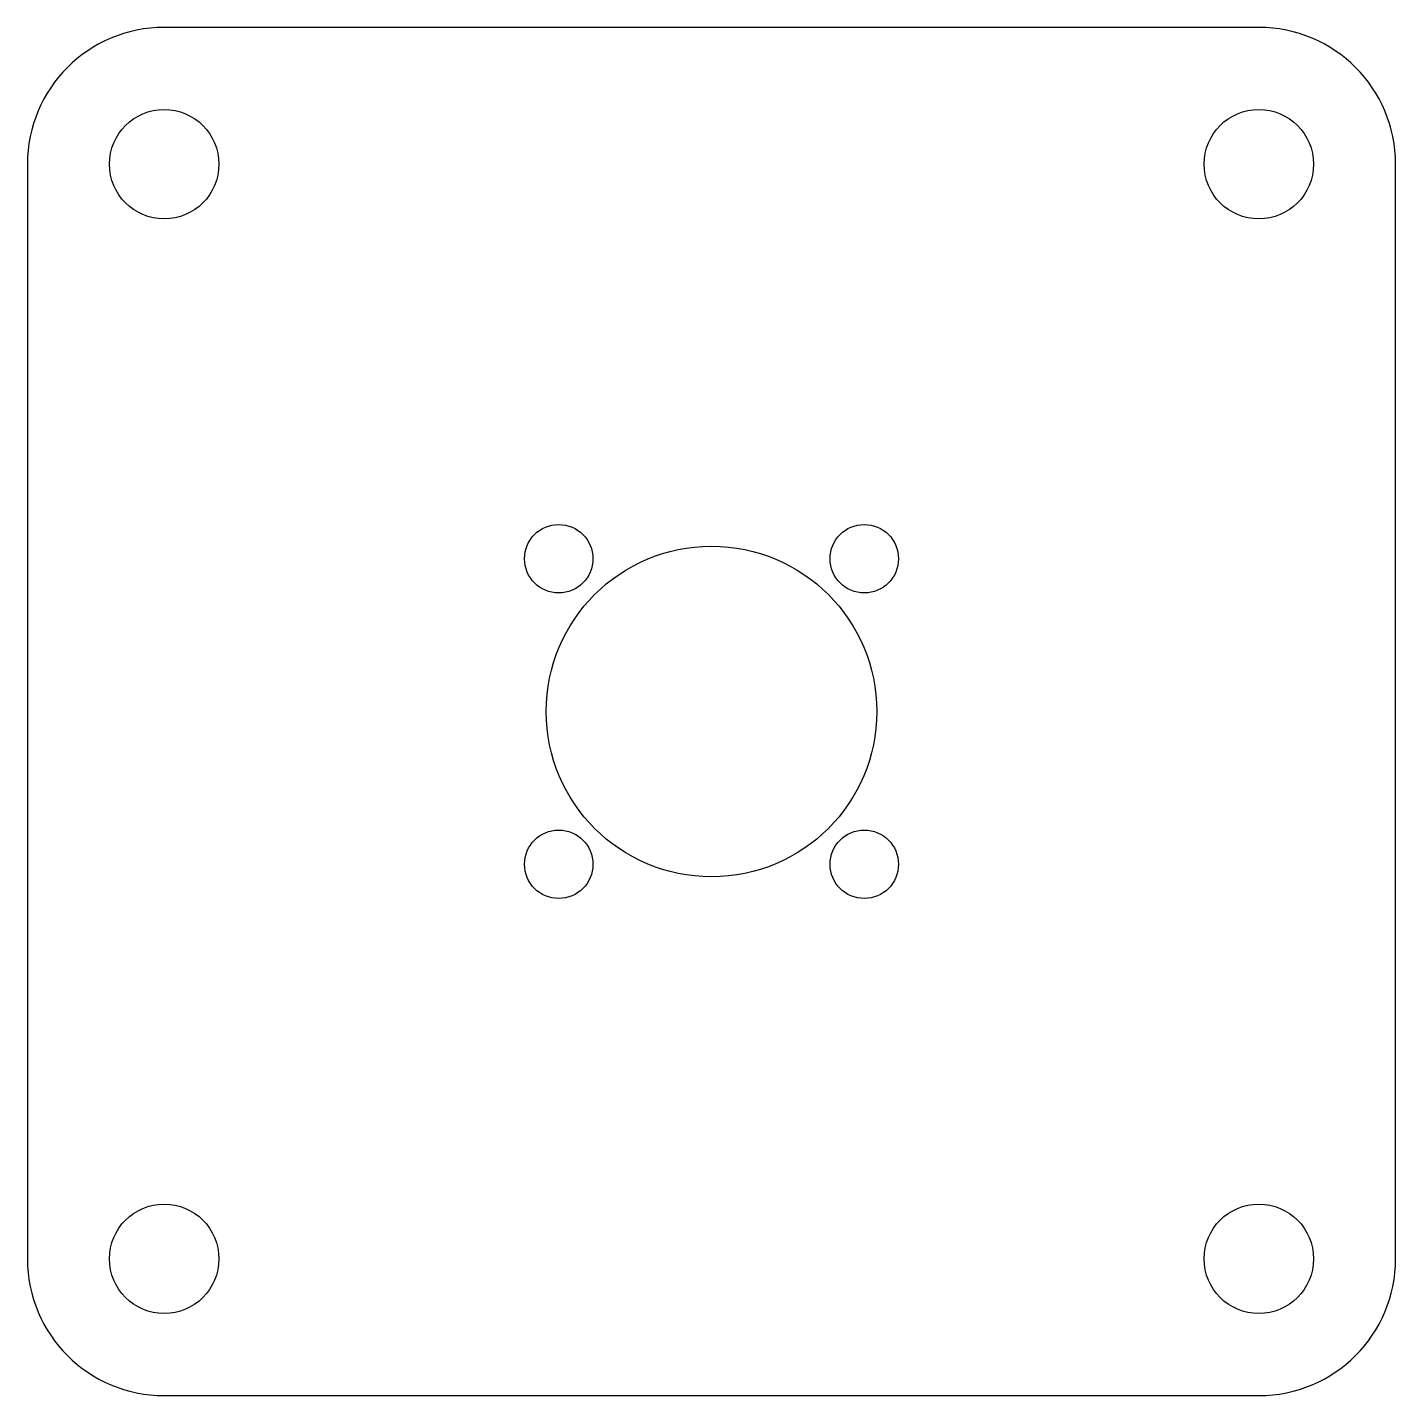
# Model space of a CAD drawing. Extents: x 0 to 60, y 0 to 60.
import ezdxf

# ---------------------------------------------------------------- set-up
doc = ezdxf.new("R2010")
doc.units = 0

msp = doc.modelspace()

# ---------------------------------------------------------------- linework, layer by layer
for p, q in [((54, 60), (6, 60)), ((0, 54), (0, 6)), ((60, 6), (60, 54)), ((6, 0), (54, 0))]:
    msp.add_line(p, q)
for centre, radius in [((6, 54), 2.4), ((54, 54), 2.4), ((23.3, 36.7), 1.5), ((36.7, 36.7), 1.5), ((30, 30), 7.25), ((23.3, 23.3), 1.5), ((36.7, 23.3), 1.5), ((6, 6), 2.4), ((54, 6), 2.4)]:
    msp.add_circle(centre, radius)
for centre, start, end in [((6, 54), 90, 180), ((54, 54), 0, 90), ((6, 6), 180, 270), ((54, 6), 270, 360)]:
    msp.add_arc(centre, 6, start, end)

doc.saveas('drawing.dxf')
